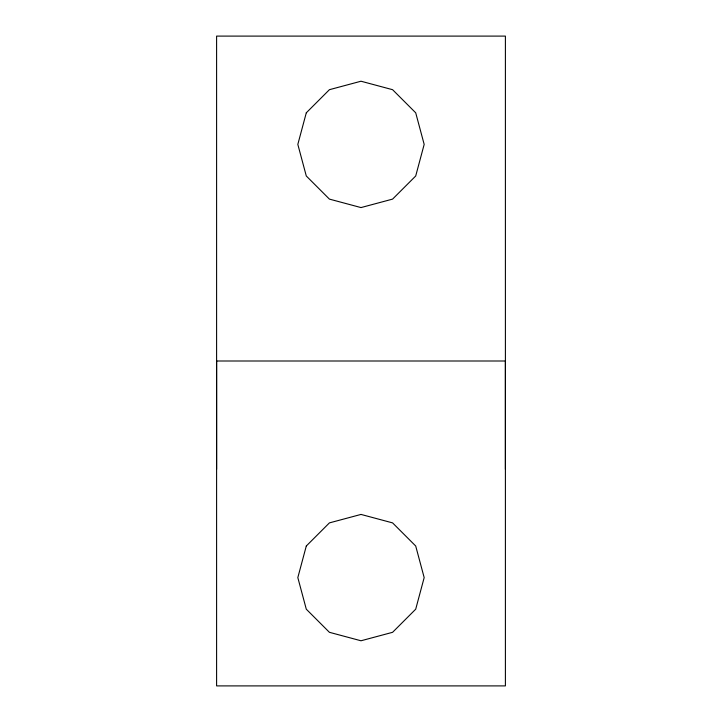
<?xml version="1.0" encoding="UTF-8"?>
<svg xmlns="http://www.w3.org/2000/svg" width="722" height="722" viewBox="0 0 722 722"><rect width="100%" height="100%" fill="white"/><g stroke="black" fill="none" stroke-linecap="round" stroke-linejoin="round"><path stroke-width="1.08" d="M505.4 469.3L505.4 36.1L216.6 36.1L216.6 469.3M216.6 361L216.6 685.9L505.4 685.9L505.4 361L216.6 361M306.29 112.812L297.825 144.4L306.29 175.987L329.412 199.11L361 207.575L392.587 199.11L415.71 175.987L424.175 144.4L415.71 112.812L392.587 89.69L361 81.225L329.412 89.69L306.29 112.812M306.29 546.012L297.825 577.6L306.29 609.188L329.412 632.31L361 640.775L392.587 632.31L415.71 609.188L424.175 577.6L415.71 546.012L392.587 522.89L361 514.425L329.412 522.89L306.29 546.012"/></g></svg>
